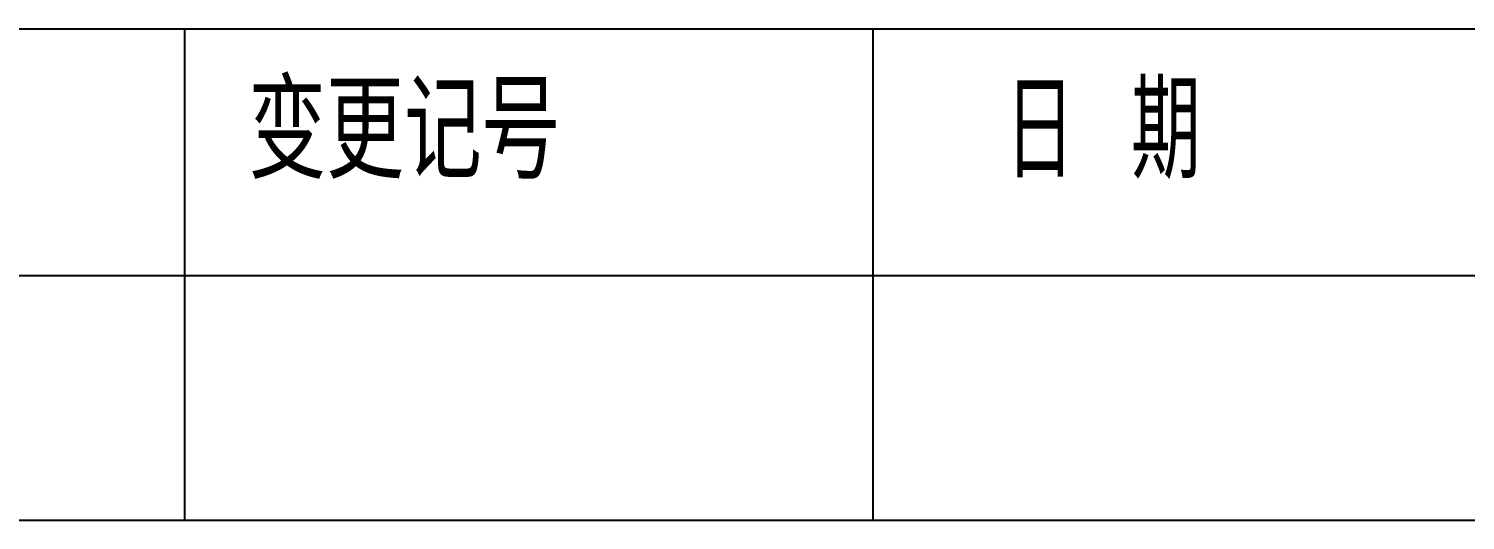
# Model space of a CAD drawing. Extents: x 2 to 292, y 3 to 207.
# Drawn here: x 232.39 to 262.3, y 196.35 to 206.57 of the extents above; entities that cross this region are included whole.
import ezdxf

# ---------------------------------------------------------------- set-up
doc = ezdxf.new("R2010")
doc.units = 0
doc.linetypes.add('SLD-实线', pattern=[0])
doc.layers.add('图层7', color=7, linetype='SLD-实线')
doc.layers.add('粗实线', color=7, linetype='SLD-实线')
doc.styles.add('SLDTEXTSTYLE1', font='TXT', dxfattribs={"width": 0.736842, "bigfont": 'bigfont'})
doc.styles.add('SLDTEXTSTYLE7', font='TXT', dxfattribs={"width": 0.657895, "bigfont": 'bigfont'})

msp = doc.modelspace()

# ---------------------------------------------------------------- linework, layer by layer
at = {"layer": '图层7', "color": 5}
for p, q in [((235.63182865, 206.5709215), (235.63182865, 196.35433538)), ((249.96175216, 206.5709215), (249.96175216, 196.35433538)), ((147.20335433, 201.44208283), (292.20335529, 201.44208283)), ((147.20335433, 196.35433538), (292.20335529, 196.35433538))]:
    msp.add_line(p, q, dxfattribs=at)
at = {"layer": '粗实线', "color": 5}
msp.add_line((2.20335337, 206.5709215), (292.20335529, 206.5709215), dxfattribs=at)

# ---------------------------------------------------------------- texts
at = {"layer": '图层7', "color": 5, "char_height": 2, "attachment_point": 1}
for s, insert, style in [('变\\M+18D58记\\M+18D86', (236.95844552, 205.45562471), 'SLDTEXTSTYLE1'), ('\\M+193FA \\M+18AFA', (252.71885129, 205.45562471), 'SLDTEXTSTYLE7')]:
    msp.add_mtext(s, dxfattribs=dict(at, insert=insert, style=style))

doc.saveas('drawing.dxf')
